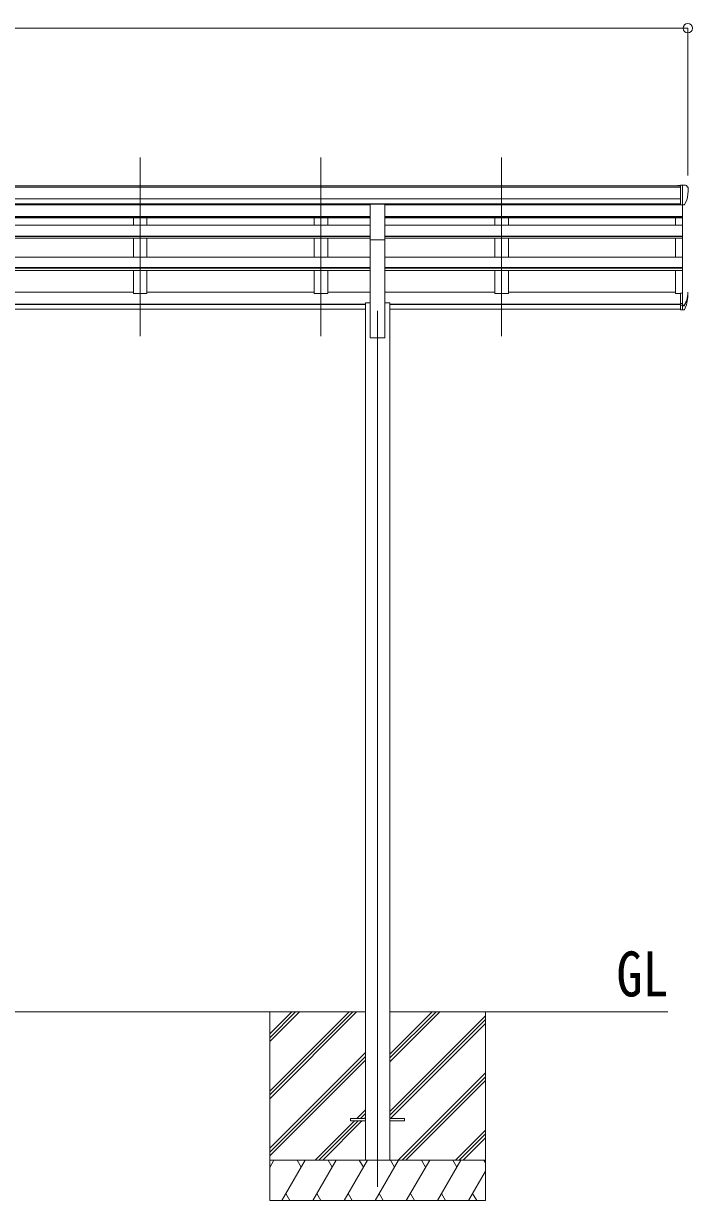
# Model space of a CAD drawing. Units: millimetres at full size; details may follow other scales. Extents: x -9783 to 33612, y -6828 to 13249.
# Drawn here: x 3558 to 6038, y -4202 to 163 of the extents above; entities that cross this region are included whole.
import ezdxf
from ezdxf.enums import TextEntityAlignment as Align

# ---------------------------------------------------------------- set-up
doc = ezdxf.new("R2010")
doc.units = ezdxf.units.MM
doc.header["$LTSCALE"] = 35
doc.header["$PDMODE"] = 32
doc.header["$PDSIZE"] = 35
for name, color, linetype, lineweight in [('0-0_0', 7, 'Continuous', 9), ('0-1_本体', 4, 'Continuous', 9), ('0-2_部品', 7, 'Continuous', 9), ('0-8_PARTS2', 2, 'Continuous', 9), ('0-A_寸法', 6, 'Continuous', 9)]:
    doc.layers.add(name, color=color, linetype=linetype, lineweight=lineweight)
doc.styles.add('ＭＳ ゴシック', font='')
doc.styles.get('ＭＳ ゴシック').set_extended_font_data('MS Gothic')

msp = doc.modelspace()

# ---------------------------------------------------------------- linework, layer by layer
at = {"layer": '0-0_0'}
for p, q in [((1815.81, -3502.44), (4825.41, -3502.44)), ((4470.61, -3502.44), (4470.61, -4202.44)), ((4470.61, -3796.62), (4764.79, -3502.44)), ((4470.61, -3810.76), (4778.94, -3502.44)), ((4470.61, -3824.9), (4793.08, -3502.44)), ((4470.61, -3612.77), (4580.95, -3502.44)), ((4470.61, -3598.63), (4566.8, -3502.44)), ((4470.61, -3584.49), (4552.66, -3502.44)), ((4915.81, -3502.44), (5946.62, -3502.44)), ((4915.81, -3688.07), (5101.45, -3502.44)), ((4915.81, -3673.93), (5087.3, -3502.44)), ((4915.81, -3659.79), (5073.16, -3502.44)), ((4915.81, -3871.92), (5270.61, -3517.12)), ((4915.81, -3886.06), (5270.61, -3531.26)), ((5270.61, -3502.44), (5270.61, -4202.44)), ((4918.08, -3897.94), (5270.61, -3545.4)), ((4470.61, -4008.75), (4825.41, -3653.95)), ((4470.61, -4022.89), (4825.41, -3668.09)), ((4470.61, -4037.03), (4825.41, -3682.24)), ((4947.42, -4052.44), (5270.61, -3729.25)), ((4961.57, -4052.44), (5270.61, -3743.39)), ((4975.71, -4052.44), (5270.61, -3757.54)), ((4793.56, -3897.94), (4825.41, -3866.08)), ((4807.7, -3897.94), (4825.41, -3880.23)), ((4639.06, -4052.44), (4784.56, -3906.94)), ((4653.2, -4052.44), (4798.7, -3906.94)), ((4667.34, -4052.44), (4812.84, -3906.94)), ((4821.84, -3897.94), (4825.41, -3894.37)), ((5159.56, -4052.44), (5270.61, -3941.38)), ((5173.7, -4052.44), (5270.61, -3955.52)), ((5187.84, -4052.44), (5270.61, -3969.67)), ((5270.61, -4052.44), (4470.61, -4052.44)), ((4470.61, -4079.94), (4486.49, -4052.44)), ((4515.36, -4202.44), (4601.96, -4052.44)), ((4586.96, -4078.42), (4571.96, -4052.44)), ((4630.83, -4202.44), (4717.43, -4052.44)), ((4702.43, -4078.42), (4687.43, -4052.44)), ((4746.3, -4202.44), (4832.9, -4052.44)), ((4817.9, -4078.42), (4802.9, -4052.44)), ((4861.77, -4202.44), (4948.37, -4052.44)), ((4933.37, -4078.42), (4918.37, -4052.44)), ((4977.24, -4202.44), (5063.84, -4052.44)), ((5048.84, -4078.42), (5033.84, -4052.44)), ((5092.71, -4202.44), (5179.31, -4052.44)), ((5149.31, -4052.44), (5164.31, -4078.42)), ((5264.78, -4052.44), (5270.61, -4062.54)), ((5208.18, -4202.44), (5270.61, -4094.3)), ((4530.36, -4176.46), (4545.36, -4202.44)), ((4645.83, -4176.46), (4660.83, -4202.44)), ((4761.3, -4176.46), (4776.3, -4202.44)), ((4876.77, -4176.46), (4891.77, -4202.44)), ((4992.24, -4176.46), (5007.24, -4202.44)), ((5107.71, -4176.46), (5122.71, -4202.44)), ((5223.18, -4176.46), (5238.18, -4202.44)), ((4470.61, -4202.44), (5270.61, -4202.44))]:
    msp.add_line(p, q, dxfattribs=at)
at = {"layer": '0-1_本体'}
for p, q in [((647.11, -438.32), (5994.11, -438.32)), ((647.11, -443.67), (5994.11, -443.67)), ((647.11, -487.2), (5994.11, -487.2)), ((647.11, -504.87), (5994.11, -504.87)), ((4843.11, -509.71), (1798.11, -509.71)), ((3965.61, -507.24), (3965.61, -509.71)), ((4015.61, -507.24), (4015.61, -509.71)), ((4635.61, -507.24), (4635.61, -509.71)), ((4685.61, -507.24), (4685.61, -509.71)), ((4898.11, -507.36), (5994.11, -507.36)), ((4898.11, -509.71), (6000.61, -509.71)), ((5305.61, -507.24), (5305.61, -509.71)), ((5355.61, -507.24), (5355.61, -509.71)), ((6000.61, -509.7), (6000.61, -837.14)), ((4843.11, -551.9), (1798.11, -551.9)), ((4843.11, -553.3), (1798.11, -553.3)), ((4843.11, -556.99), (1798.11, -556.99)), ((3965.61, -556.99), (3965.61, -584.23)), ((4015.61, -556.99), (4015.61, -584.23)), ((4635.61, -556.99), (4635.61, -584.23)), ((4685.61, -556.99), (4685.61, -584.23)), ((4898.11, -551.9), (6000.61, -551.9)), ((4898.11, -553.3), (6000.61, -553.3)), ((4898.11, -556.99), (6000.61, -556.99)), ((5305.61, -556.99), (5305.61, -584.23)), ((5355.61, -556.99), (5355.61, -584.23)), ((5975.61, -584.23), (5975.61, -556.99)), ((4843.11, -584.23), (1798.11, -584.23)), ((4898.11, -584.23), (6000.61, -584.23)), ((4843.11, -624.96), (1798.11, -624.96)), ((4843.11, -626.45), (1798.11, -626.45)), ((4843.11, -633.26), (1798.11, -633.26)), ((3965.61, -633.26), (3965.61, -702.74)), ((4015.61, -633.26), (4015.61, -702.74)), ((4635.61, -633.26), (4635.61, -702.74)), ((4685.61, -633.26), (4685.61, -702.74)), ((4843.11, -1002.44), (4843.11, -638.5)), ((4898.11, -624.96), (6000.61, -624.96)), ((4898.11, -626.45), (6000.61, -626.45)), ((4898.11, -633.26), (6000.61, -633.26)), ((4898.11, -1002.44), (4898.11, -638.5)), ((5305.61, -633.26), (5305.61, -702.74)), ((5355.61, -633.26), (5355.61, -702.74)), ((5975.61, -702.74), (5975.61, -633.26)), ((4843.11, -702.74), (1798.11, -702.74)), ((4843.11, -742.06), (1798.11, -742.06)), ((4898.11, -702.74), (6000.61, -702.74)), ((4898.11, -742.06), (6000.61, -742.06)), ((4843.11, -743.54), (1798.11, -743.54)), ((4843.11, -753.02), (1798.11, -753.02)), ((3965.61, -753.02), (3965.61, -837.97)), ((4635.61, -753.02), (4635.61, -837.97)), ((4898.11, -743.54), (6000.61, -743.54)), ((4898.11, -753.02), (6000.61, -753.02)), ((5305.61, -753.02), (5305.61, -837.97)), ((5975.61, -837.97), (5975.61, -753.02)), ((3345.61, -833.17), (3965.61, -833.17)), ((4015.61, -833.17), (4635.61, -833.17)), ((4685.61, -833.17), (4843.11, -833.17)), ((4825.41, -872.44), (4843.11, -872.44)), ((4825.41, -872.44), (4825.41, -4052.44)), ((4898.11, -833.17), (5305.61, -833.17)), ((4898.11, -872.44), (4915.81, -872.44)), ((4915.81, -872.44), (4915.81, -4052.44)), ((5355.61, -833.17), (5975.61, -833.17)), ((5994.11, -837.97), (5975.61, -837.97)), ((1815.81, -877.48), (4825.41, -877.48)), ((1815.81, -878.86), (4825.41, -878.86)), ((1815.81, -896.04), (4825.41, -896.04)), ((4915.81, -877.48), (5994.11, -877.48)), ((4915.81, -878.86), (5994.11, -878.86)), ((4915.81, -896.04), (5994.11, -896.04)), ((4843.11, -1002.44), (4898.11, -1002.44))]:
    msp.add_line(p, q, dxfattribs=at)
for points in [[(1798.11, -507.24), (4660.61, -507.36), (4843.11, -507.36)], [(4015.61, -753.02), (4015.61, -837.97), (3965.61, -837.97)], [(4685.61, -753.02), (4685.61, -837.97), (4635.61, -837.97)], [(5355.61, -753.02), (5355.61, -837.97), (5305.61, -837.97)]]:
    msp.add_lwpolyline(points, dxfattribs=at)
at = {"layer": '0-2_部品'}
for p, q in [((5994.11, -436.72), (5984.11, -436.8)), ((5984.11, -438.32), (5984.11, -436.8)), ((5994.11, -508.7), (5994.11, -436.72)), ((6012.61, -436.72), (5994.11, -436.72)), ((6000.61, -509.7), (6000.61, -436.72)), ((6012.61, -436.72), (6014.95, -436.86)), ((6015.71, -437.28), (6019.77, -443.09)), ((6022.61, -446.09), (6022.61, -446.72)), ((4843.11, -506.58), (4898.11, -506.58)), ((4843.11, -638.66), (4843.11, -506.58)), ((4898.11, -638.66), (4898.11, -506.58)), ((5994.11, -508.7), (6000.61, -508.7)), ((6000.61, -509.7), (6005.82, -509.38)), ((6008.24, -507.89), (6017.51, -491.82)), ((4843.11, -638.66), (4898.11, -638.66)), ((5994.11, -837.14), (5994.11, -898.21)), ((5994.11, -837.14), (6000.61, -837.14)), ((6000.61, -837.14), (6000.61, -899.03)), ((6007.05, -881.11), (6016.8, -862.69)), ((6018.22, -863.19), (6008.06, -882.36)), ((5994.11, -875.46), (6000.61, -875.46)), ((5994.11, -880.86), (6000.61, -880.86)), ((5994.11, -898.21), (6000.61, -898.21)), ((6000.61, -881.86), (6005.75, -881.86)), ((6000.61, -883.86), (6005.46, -883.86)), ((6000.61, -899.03), (6005.46, -899.03)), ((6015.64, -880.04), (6008.06, -897.53))]:
    msp.add_line(p, q, dxfattribs=at)
at = {"layer": '0-2_部品', "color": 4}
for p, q in [((4770.61, -3897.94), (4770.61, -3906.94)), ((4825.41, -3897.94), (4770.61, -3897.94)), ((4825.41, -3906.94), (4770.61, -3906.94)), ((4970.21, -3897.94), (4915.41, -3897.94))]:
    msp.add_line(p, q, dxfattribs=at)
msp.add_lwpolyline([(4970.21, -3897.94), (4970.21, -3906.94), (4915.41, -3906.94)], dxfattribs=at)
at = {"layer": '0-2_部品'}
for centre, radius, start, end in [((6014.89, -437.86), 1, 35, 86.5), ((5820.61, -446.72), 202, 347.09739, 0), ((6019.61, -446.09), 3, 0, 87), ((6005.64, -506.39), 3, 273.5, 330), ((5887.4, -843.96), 133.22, 344.28698, 356.72013), ((5932.67, -836.74), 88.05, 342.78929, 2.77608), ((5931.95, -841.02), 89.07, 345.58812, 5.50424), ((6005.46, -880.86), 3, 270, 330), ((6005.46, -896.03), 3, 270, 330), ((6005.75, -880.36), 1.5, 270, 330)]:
    msp.add_arc(centre, radius, start, end, dxfattribs=at)
at = {"layer": '0-8_PARTS2'}
for p, q in [((3990.61, -996.24), (3990.61, -333.71)), ((4660.61, -996.24), (4660.61, -333.71)), ((5330.61, -996.24), (5330.61, -333.71)), ((4870.61, -902.44), (4870.61, -4152.44))]:
    msp.add_line(p, q, dxfattribs=at)
at = {"layer": '0-A_寸法'}
for p, q in [((620.61, 145.92), (6020.61, 145.92)), ((6020.61, 145.92), (6020.61, -399.7))]:
    msp.add_line(p, q, dxfattribs=at)
msp.add_point((6020.61, 145.92), dxfattribs=at)

# ---------------------------------------------------------------- texts
at = {"layer": '0-0_0', "style": 'ＭＳ ゴシック', "width": 0.85}
msp.add_text('GL', height=166.8, dxfattribs=at).set_placement((5756.15, -3495.5), align=Align.BOTTOM_LEFT)

doc.saveas('drawing.dxf')
